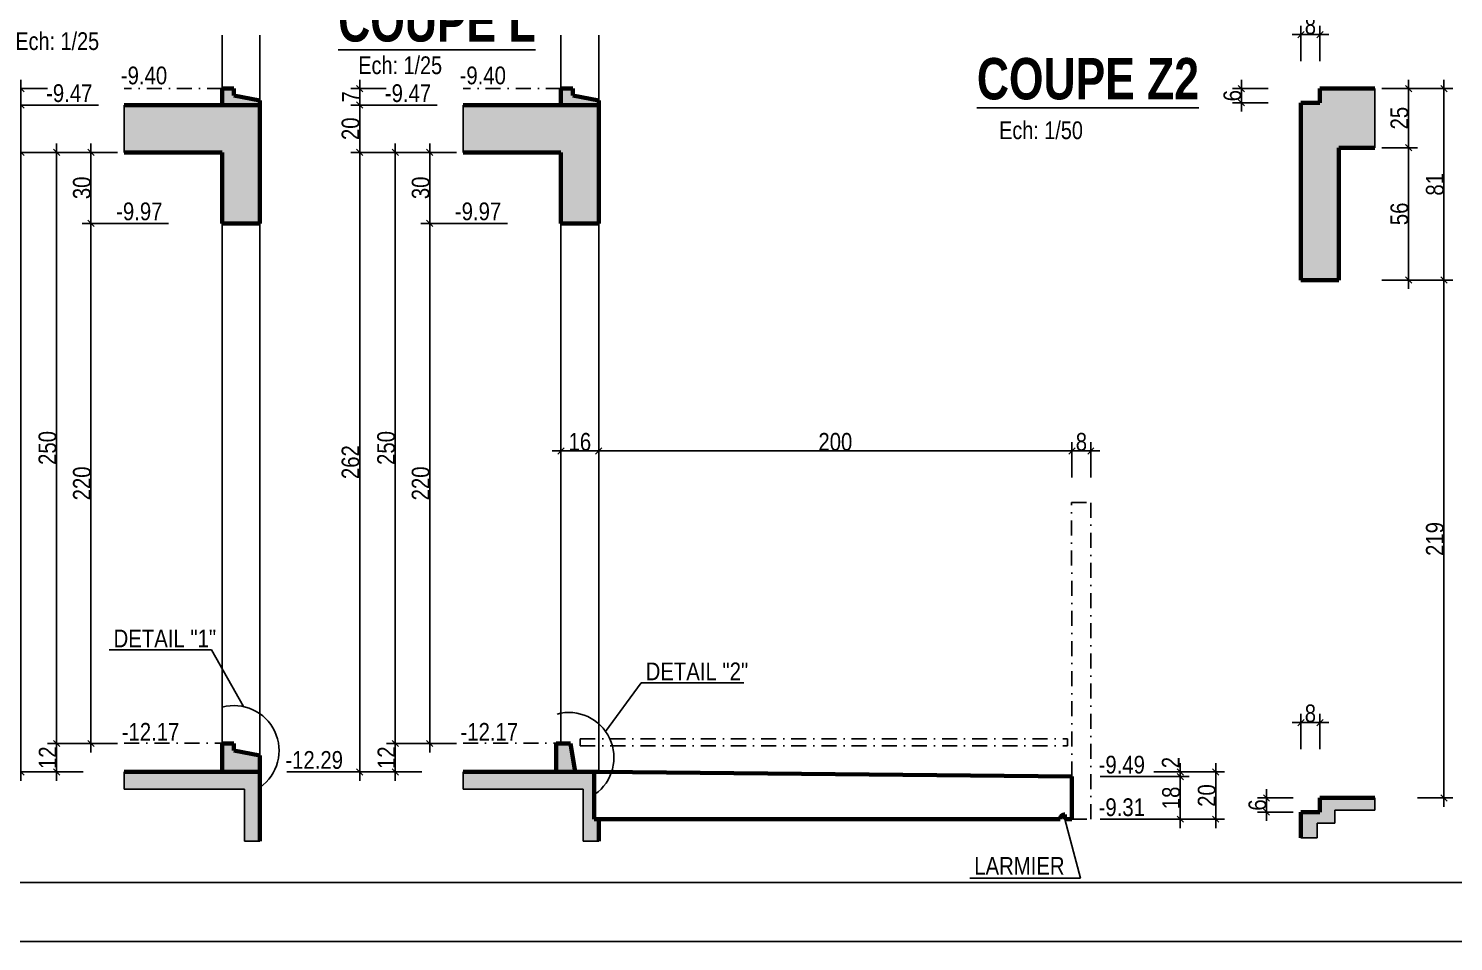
# Model space of a CAD drawing. Header units: millimetres. Extents: x 0 to 22237, y -21919 to -17719.
# Drawn here: x 17707 to 18911, y -21919 to -21147 of the extents above; entities that cross this region are included whole.
import ezdxf
from ezdxf.enums import TextEntityAlignment as Align

# ---------------------------------------------------------------- set-up
doc = ezdxf.new("R2010")
doc.units = ezdxf.units.MM
doc.linetypes.add('TIRETPTX2', pattern=[50.8, 25.4, -12.7, 0, -12.7])
for name, color, linetype in [('01-Cad  2', 1, 'Continuous'), ('01_cote_gen', 4, 'Continuous'), ('01_linteaux', 2, 'Continuous'), ('01_poch_BN', 9, 'Continuous'), ('01_texte', 230, 'Continuous'), ('AA_COTES', 2, 'Continuous')]:
    doc.layers.add(name, color=color, linetype=linetype)
doc.layers.add('01_murs_coup', color=5, linetype='Continuous', lineweight=60)
doc.styles.add('ARIAL NA', font='ARIALN.TTF')
doc.styles.add('impact', font='impact.ttf')
doc.styles.add('MATTE_TXT', font='arial.ttf')
doc.styles.add('STYLE2', font='ARIALN.TTF')
doc.dimstyles.new('JB25', dxfattribs={"dimscale": 0.1, "dimtxt": 150, "dimasz": 15, "dimexe": 0.1, "dimexo": 0.1, "dimgap": 0.09, "dimtad": 1, "dimdec": 1, "dimlfac": 0.5, "dimdsep": 46, "dimtxsty": 'STYLE2', "dimblk1": 'BOND_G', "dimblk2": 'BOND_D', "dimsah": 1, "dimcen": 1.5, "dimdle": 0.01, "dimse1": 1, "dimse2": 1, "dimclrd": 4, "dimclre": 2, "dimclrt": 6, "dimazin": 2, "dimtfac": 2.333333, "dimtdec": 1, "dimtix": 1, "dimtmove": 2, "dimatfit": 3, "dimldrblk": 'BOND_G', "dimfxl": 1, "dimtolj": 1, "dimtzin": 0, "dimarcsym": 0})

# ---------------------------------------------------------------- blocks, each defined once
blk = doc.blocks.new('BOND_G')
at = {"layer": 'AA_COTES', "color": 0}
for p, q in [((0, -5), (0, 15)), ((5, 0), (-5, 0)), ((1.77, 1.77), (-1.77, -1.77))]:
    blk.add_line(p, q, dxfattribs=at)
blk = doc.blocks.new('BOND_D')
at = {"layer": 'AA_COTES', "color": 0}
for p, q in [((5, 0), (-5, 0)), ((-1.77, -1.77), (1.77, 1.77)), ((0, 5), (0, -15))]:
    blk.add_line(p, q, dxfattribs=at)
blk = doc.blocks.new('*D3028')
at = {"layer": '01_cote_gen', "color": 4, "lineweight": -2, "transparency": 16777216}
blk.add_line((17700.4, -21774), (17700.4, -21253), dxfattribs=at)
at = {"layer": 'Defpoints', "color": 0, "transparency": 16777216}
for p in [(17700.4, -21251.5), (17788.2, -21251.5, 10), (17788.2, -21775.5)]:
    blk.add_point(p, dxfattribs=at)
at = {"layer": '01_cote_gen', "color": 4, "lineweight": -2, "transparency": 16777216, "xscale": 1.5, "yscale": 1.5, "zscale": 1.5}
for name, p, rotation in [('BOND_D', (17700.4, -21251.5), 90), ('BOND_G', (17700.4, -21775.5), 270)]:
    blk.add_blockref(name, p, dxfattribs=dict(at, rotation=rotation))
at = {"layer": '01_cote_gen', "color": 6, "transparency": 16777216, "insert": (17692.8, -21513.5), "char_height": 15, "attachment_point": 5, "rotation": 90, "style": 'STYLE2'}
blk.add_mtext('\\A1;262', dxfattribs=at)
blk = doc.blocks.new('*D3029')
at = {"layer": '01_cote_gen', "color": 4, "lineweight": -2, "transparency": 16777216}
blk.add_line((17730.5, -21774), (17730.5, -21753), dxfattribs=at)
at = {"layer": 'Defpoints', "color": 0, "transparency": 16777216}
for p in [(17730.5, -21751.5), (17822.7, -21751.5), (17822.7, -21775.5)]:
    blk.add_point(p, dxfattribs=at)
at = {"layer": '01_cote_gen', "color": 4, "lineweight": -2, "transparency": 16777216, "xscale": 1.5, "yscale": 1.5, "zscale": 1.5}
for name, p, rotation in [('BOND_D', (17730.5, -21751.5), 90), ('BOND_G', (17730.5, -21775.5), 270)]:
    blk.add_blockref(name, p, dxfattribs=dict(at, rotation=rotation))
at = {"layer": '01_cote_gen', "color": 6, "transparency": 16777216, "insert": (17723, -21763.5), "char_height": 15, "attachment_point": 5, "rotation": 90, "style": 'STYLE2'}
blk.add_mtext('\\A1;12', dxfattribs=at)
blk = doc.blocks.new('*D3030')
at = {"layer": '01_cote_gen', "color": 4, "lineweight": -2, "transparency": 16777216}
blk.add_line((17730.5, -21750), (17730.5, -21253), dxfattribs=at)
at = {"layer": 'Defpoints', "color": 0, "transparency": 16777216}
for p in [(17730.5, -21251.5), (17813.2, -21251.5, 10), (17753, -21751.5)]:
    blk.add_point(p, dxfattribs=at)
at = {"layer": '01_cote_gen', "color": 4, "lineweight": -2, "transparency": 16777216, "xscale": 1.5, "yscale": 1.5, "zscale": 1.5}
for name, p, rotation in [('BOND_D', (17730.5, -21251.5), 90), ('BOND_G', (17730.5, -21751.5), 270)]:
    blk.add_blockref(name, p, dxfattribs=dict(at, rotation=rotation))
at = {"layer": '01_cote_gen', "color": 6, "transparency": 16777216, "insert": (17722.9, -21501.5), "char_height": 15, "attachment_point": 5, "rotation": 90, "style": 'STYLE2'}
blk.add_mtext('\\A1;250', dxfattribs=at)
blk = doc.blocks.new('*D3031')
at = {"layer": '01_cote_gen', "color": 4, "lineweight": -2, "transparency": 16777216}
blk.add_line((17700.4, -21250), (17700.4, -21213), dxfattribs=at)
at = {"layer": 'Defpoints', "color": 0, "transparency": 16777216}
for p in [(17700.4, -21211.5), (17826.3, -21211.5, 10), (17826.3, -21251.5, 10)]:
    blk.add_point(p, dxfattribs=at)
at = {"layer": '01_cote_gen', "color": 4, "lineweight": -2, "transparency": 16777216, "xscale": 1.5, "yscale": 1.5, "zscale": 1.5}
for name, p, rotation in [('BOND_D', (17700.4, -21211.5), 90), ('BOND_G', (17700.4, -21251.5), 270)]:
    blk.add_blockref(name, p, dxfattribs=dict(at, rotation=rotation))
at = {"layer": '01_cote_gen', "color": 6, "transparency": 16777216, "insert": (17692.8, -21231.5), "char_height": 15, "attachment_point": 5, "rotation": 90, "style": 'STYLE2'}
blk.add_mtext('\\A1;20', dxfattribs=at)
blk = doc.blocks.new('*D3032')
at = {"layer": '01_cote_gen', "color": 4, "lineweight": -2, "transparency": 16777216}
blk.add_line((17700.4, -21210), (17700.4, -21199), dxfattribs=at)
at = {"layer": 'Defpoints', "color": 0, "transparency": 16777216}
for p in [(17700.4, -21197.5), (17811.2, -21197.5), (17811.2, -21211.5, 10)]:
    blk.add_point(p, dxfattribs=at)
at = {"layer": '01_cote_gen', "color": 4, "lineweight": -2, "transparency": 16777216, "xscale": 1.5, "yscale": 1.5, "zscale": 1.5}
for name, p, rotation in [('BOND_D', (17700.4, -21197.5), 90), ('BOND_G', (17700.4, -21211.5), 270)]:
    blk.add_blockref(name, p, dxfattribs=dict(at, rotation=rotation))
at = {"layer": '01_cote_gen', "color": 6, "transparency": 16777216, "insert": (17692.9, -21204.5), "char_height": 15, "attachment_point": 5, "rotation": 90, "style": 'STYLE2'}
blk.add_mtext('\\A1;7', dxfattribs=at)
blk = doc.blocks.new('*D3033')
at = {"layer": '01_cote_gen', "color": 4, "lineweight": -2, "transparency": 16777216}
blk.add_line((17759.6, -21750), (17759.6, -21313), dxfattribs=at)
at = {"layer": 'Defpoints', "color": 0, "transparency": 16777216}
for p in [(17759.6, -21311.5), (17883.2, -21311.5), (17753, -21751.5)]:
    blk.add_point(p, dxfattribs=at)
at = {"layer": '01_cote_gen', "color": 4, "lineweight": -2, "transparency": 16777216, "xscale": 1.5, "yscale": 1.5, "zscale": 1.5}
for name, p, rotation in [('BOND_D', (17759.6, -21311.5), 90), ('BOND_G', (17759.6, -21751.5), 270)]:
    blk.add_blockref(name, p, dxfattribs=dict(at, rotation=rotation))
at = {"layer": '01_cote_gen', "color": 6, "transparency": 16777216, "insert": (17752, -21531.5), "char_height": 15, "attachment_point": 5, "rotation": 90, "style": 'STYLE2'}
blk.add_mtext('\\A1;220', dxfattribs=at)
blk = doc.blocks.new('*D3034')
at = {"layer": '01_cote_gen', "color": 4, "lineweight": -2, "transparency": 16777216}
blk.add_line((17759.6, -21310), (17759.6, -21253), dxfattribs=at)
at = {"layer": 'Defpoints', "color": 0, "transparency": 16777216}
for p in [(17753, -21251.5), (17759.6, -21251.5), (17782.1, -21311.5)]:
    blk.add_point(p, dxfattribs=at)
at = {"layer": '01_cote_gen', "color": 4, "lineweight": -2, "transparency": 16777216, "xscale": 1.5, "yscale": 1.5, "zscale": 1.5}
for name, p, rotation in [('BOND_D', (17759.6, -21251.5), 90), ('BOND_G', (17759.6, -21311.5), 270)]:
    blk.add_blockref(name, p, dxfattribs=dict(at, rotation=rotation))
at = {"layer": '01_cote_gen', "color": 6, "transparency": 16777216, "insert": (17752, -21281.5), "char_height": 15, "attachment_point": 5, "rotation": 90, "style": 'STYLE2'}
blk.add_mtext('\\A1;30', dxfattribs=at)
blk = doc.blocks.new('*D3035')
at = {"layer": '01_cote_gen', "color": 4, "lineweight": -2, "transparency": 16777216}
blk.add_line((17986.8, -21774), (17986.8, -21253), dxfattribs=at)
at = {"layer": 'Defpoints', "color": 0, "transparency": 16777216}
for p in [(17986.8, -21251.5), (18074.5, -21251.5, 10), (18074.5, -21775.5)]:
    blk.add_point(p, dxfattribs=at)
at = {"layer": '01_cote_gen', "color": 4, "lineweight": -2, "transparency": 16777216, "xscale": 1.5, "yscale": 1.5, "zscale": 1.5}
for name, p, rotation in [('BOND_D', (17986.8, -21251.5), 90), ('BOND_G', (17986.8, -21775.5), 270)]:
    blk.add_blockref(name, p, dxfattribs=dict(at, rotation=rotation))
at = {"layer": '01_cote_gen', "color": 6, "transparency": 16777216, "insert": (17979.1, -21513.5), "char_height": 15, "attachment_point": 5, "rotation": 90, "style": 'STYLE2'}
blk.add_mtext('\\A1;262', dxfattribs=at)
blk = doc.blocks.new('*D3036')
at = {"layer": '01_cote_gen', "color": 4, "lineweight": -2, "transparency": 16777216}
blk.add_line((18016.9, -21774), (18016.9, -21753), dxfattribs=at)
at = {"layer": 'Defpoints', "color": 0, "transparency": 16777216}
for p in [(18016.9, -21751.5), (18109.1, -21751.5), (18109.1, -21775.5)]:
    blk.add_point(p, dxfattribs=at)
at = {"layer": '01_cote_gen', "color": 4, "lineweight": -2, "transparency": 16777216, "xscale": 1.5, "yscale": 1.5, "zscale": 1.5}
for name, p, rotation in [('BOND_D', (18016.9, -21751.5), 90), ('BOND_G', (18016.9, -21775.5), 270)]:
    blk.add_blockref(name, p, dxfattribs=dict(at, rotation=rotation))
at = {"layer": '01_cote_gen', "color": 6, "transparency": 16777216, "insert": (18009.4, -21763.5), "char_height": 15, "attachment_point": 5, "rotation": 90, "style": 'STYLE2'}
blk.add_mtext('\\A1;12', dxfattribs=at)
blk = doc.blocks.new('*D3037')
at = {"layer": '01_cote_gen', "color": 4, "lineweight": -2, "transparency": 16777216}
blk.add_line((18016.9, -21750), (18016.9, -21253), dxfattribs=at)
at = {"layer": 'Defpoints', "color": 0, "transparency": 16777216}
for p in [(18016.9, -21251.5), (18099.6, -21251.5, 10), (18039.4, -21751.5)]:
    blk.add_point(p, dxfattribs=at)
at = {"layer": '01_cote_gen', "color": 4, "lineweight": -2, "transparency": 16777216, "xscale": 1.5, "yscale": 1.5, "zscale": 1.5}
for name, p, rotation in [('BOND_D', (18016.9, -21251.5), 90), ('BOND_G', (18016.9, -21751.5), 270)]:
    blk.add_blockref(name, p, dxfattribs=dict(at, rotation=rotation))
at = {"layer": '01_cote_gen', "color": 6, "transparency": 16777216, "insert": (18009.2, -21501.5), "char_height": 15, "attachment_point": 5, "rotation": 90, "style": 'STYLE2'}
blk.add_mtext('\\A1;250', dxfattribs=at)
blk = doc.blocks.new('*D3038')
at = {"layer": '01_cote_gen', "color": 4, "lineweight": -2, "transparency": 16777216}
blk.add_line((17986.8, -21250), (17986.8, -21213), dxfattribs=at)
at = {"layer": 'Defpoints', "color": 0, "transparency": 16777216}
for p in [(17986.8, -21211.5), (18112.6, -21211.5, 10), (18112.6, -21251.5, 10)]:
    blk.add_point(p, dxfattribs=at)
at = {"layer": '01_cote_gen', "color": 4, "lineweight": -2, "transparency": 16777216, "xscale": 1.5, "yscale": 1.5, "zscale": 1.5}
for name, p, rotation in [('BOND_D', (17986.8, -21211.5), 90), ('BOND_G', (17986.8, -21251.5), 270)]:
    blk.add_blockref(name, p, dxfattribs=dict(at, rotation=rotation))
at = {"layer": '01_cote_gen', "color": 6, "transparency": 16777216, "insert": (17979.1, -21231.5), "char_height": 15, "attachment_point": 5, "rotation": 90, "style": 'STYLE2'}
blk.add_mtext('\\A1;20', dxfattribs=at)
blk = doc.blocks.new('*D3039')
at = {"layer": '01_cote_gen', "color": 4, "lineweight": -2, "transparency": 16777216}
blk.add_line((17986.8, -21210), (17986.8, -21199), dxfattribs=at)
at = {"layer": 'Defpoints', "color": 0, "transparency": 16777216}
for p in [(17986.8, -21197.5), (18097.6, -21197.5), (18097.6, -21211.5, 10)]:
    blk.add_point(p, dxfattribs=at)
at = {"layer": '01_cote_gen', "color": 4, "lineweight": -2, "transparency": 16777216, "xscale": 1.5, "yscale": 1.5, "zscale": 1.5}
for name, p, rotation in [('BOND_D', (17986.8, -21197.5), 90), ('BOND_G', (17986.8, -21211.5), 270)]:
    blk.add_blockref(name, p, dxfattribs=dict(at, rotation=rotation))
at = {"layer": '01_cote_gen', "color": 6, "transparency": 16777216, "insert": (17979.3, -21204.5), "char_height": 15, "attachment_point": 5, "rotation": 90, "style": 'STYLE2'}
blk.add_mtext('\\A1;7', dxfattribs=at)
blk = doc.blocks.new('*D3040')
at = {"layer": '01_cote_gen', "color": 4, "lineweight": -2, "transparency": 16777216}
blk.add_line((18046, -21750), (18046, -21313), dxfattribs=at)
at = {"layer": 'Defpoints', "color": 0, "transparency": 16777216}
for p in [(18046, -21311.5), (18169.6, -21311.5), (18039.4, -21751.5)]:
    blk.add_point(p, dxfattribs=at)
at = {"layer": '01_cote_gen', "color": 4, "lineweight": -2, "transparency": 16777216, "xscale": 1.5, "yscale": 1.5, "zscale": 1.5}
for name, p, rotation in [('BOND_D', (18046, -21311.5), 90), ('BOND_G', (18046, -21751.5), 270)]:
    blk.add_blockref(name, p, dxfattribs=dict(at, rotation=rotation))
at = {"layer": '01_cote_gen', "color": 6, "transparency": 16777216, "insert": (18038.4, -21531.5), "char_height": 15, "attachment_point": 5, "rotation": 90, "style": 'STYLE2'}
blk.add_mtext('\\A1;220', dxfattribs=at)
blk = doc.blocks.new('*D3041')
at = {"layer": '01_cote_gen', "color": 4, "lineweight": -2, "transparency": 16777216}
blk.add_line((18046, -21310), (18046, -21253), dxfattribs=at)
at = {"layer": 'Defpoints', "color": 0, "transparency": 16777216}
for p in [(18039.4, -21251.5), (18046, -21251.5), (18068.5, -21311.5)]:
    blk.add_point(p, dxfattribs=at)
at = {"layer": '01_cote_gen', "color": 4, "lineweight": -2, "transparency": 16777216, "xscale": 1.5, "yscale": 1.5, "zscale": 1.5}
for name, p, rotation in [('BOND_D', (18046, -21251.5), 90), ('BOND_G', (18046, -21311.5), 270)]:
    blk.add_blockref(name, p, dxfattribs=dict(at, rotation=rotation))
at = {"layer": '01_cote_gen', "color": 6, "transparency": 16777216, "insert": (18038.4, -21281.5), "char_height": 15, "attachment_point": 5, "rotation": 90, "style": 'STYLE2'}
blk.add_mtext('\\A1;30', dxfattribs=at)
blk = doc.blocks.new('*D3042')
at = {"layer": '01_cote_gen', "color": 4, "lineweight": -2, "transparency": 16777216}
blk.add_line((18680.5, -21777), (18680.5, -21778), dxfattribs=at)
at = {"layer": 'Defpoints', "color": 0, "transparency": 16777216}
for p in [(18207.8, -21775.5), (18616.6, -21779.5), (18680.5, -21779.5)]:
    blk.add_point(p, dxfattribs=at)
at = {"layer": '01_cote_gen', "color": 4, "lineweight": -2, "transparency": 16777216, "xscale": 1.5, "yscale": 1.5, "zscale": 1.5}
for name, p, rotation in [('BOND_G', (18680.5, -21775.5), 90), ('BOND_D', (18680.5, -21779.5), 270)]:
    blk.add_blockref(name, p, dxfattribs=dict(at, rotation=rotation))
at = {"layer": '01_cote_gen', "color": 6, "transparency": 16777216, "insert": (18672.4, -21767.6), "char_height": 15, "attachment_point": 5, "rotation": 90, "style": 'STYLE2'}
blk.add_mtext('\\A1;2', dxfattribs=at)
blk = doc.blocks.new('*D3043')
at = {"layer": '01_cote_gen', "color": 4, "lineweight": -2, "transparency": 16777216}
blk.add_line((18680.5, -21781), (18680.5, -21814), dxfattribs=at)
at = {"layer": 'Defpoints', "color": 0, "transparency": 16777216}
for p in [(18616.6, -21779.5), (18615.8, -21815.5), (18680.5, -21815.5)]:
    blk.add_point(p, dxfattribs=at)
at = {"layer": '01_cote_gen', "color": 4, "lineweight": -2, "transparency": 16777216, "xscale": 1.5, "yscale": 1.5, "zscale": 1.5}
for name, p, rotation in [('BOND_G', (18680.5, -21779.5), 90), ('BOND_D', (18680.5, -21815.5), 270)]:
    blk.add_blockref(name, p, dxfattribs=dict(at, rotation=rotation))
at = {"layer": '01_cote_gen', "color": 6, "transparency": 16777216, "insert": (18672.8, -21797.5), "char_height": 15, "attachment_point": 5, "rotation": 90, "style": 'STYLE2'}
blk.add_mtext('\\A1;18', dxfattribs=at)
blk = doc.blocks.new('*D3044')
at = {"layer": '01_cote_gen', "color": 4, "lineweight": -2, "transparency": 16777216}
blk.add_line((18710.5, -21777), (18710.5, -21814), dxfattribs=at)
at = {"layer": 'Defpoints', "color": 0, "transparency": 16777216}
for p in [(18688, -21775.5), (18688, -21815.5), (18710.5, -21815.5)]:
    blk.add_point(p, dxfattribs=at)
at = {"layer": '01_cote_gen', "color": 4, "lineweight": -2, "transparency": 16777216, "xscale": 1.5, "yscale": 1.5, "zscale": 1.5}
for name, p, rotation in [('BOND_G', (18710.5, -21775.5), 90), ('BOND_D', (18710.5, -21815.5), 270)]:
    blk.add_blockref(name, p, dxfattribs=dict(at, rotation=rotation))
at = {"layer": '01_cote_gen', "color": 6, "transparency": 16777216, "insert": (18702.9, -21795.5), "char_height": 15, "attachment_point": 5, "rotation": 90, "style": 'STYLE2'}
blk.add_mtext('\\A1;20', dxfattribs=at)
blk = doc.blocks.new('*D3045')
at = {"layer": '01_cote_gen', "color": 4, "lineweight": -2, "transparency": 16777216}
blk.add_line((18190.4, -21504), (18587.4, -21504), dxfattribs=at)
at = {"layer": 'Defpoints', "color": 0, "transparency": 16777216}
for p in [(18588.9, -21504), (18188.9, -21544.5), (18588.9, -21615.7, -10)]:
    blk.add_point(p, dxfattribs=at)
at = {"layer": '01_cote_gen', "color": 4, "lineweight": -2, "transparency": 16777216, "xscale": 1.5, "yscale": 1.5, "zscale": 1.5, "rotation": 180}
blk.add_blockref('BOND_G', (18188.9, -21504), dxfattribs=at)
at = {"layer": '01_cote_gen', "color": 4, "lineweight": -2, "transparency": 16777216, "xscale": 1.5, "yscale": 1.5, "zscale": 1.5}
blk.add_blockref('BOND_D', (18588.9, -21504), dxfattribs=at)
at = {"layer": '01_cote_gen', "color": 6, "transparency": 16777216, "insert": (18388.9, -21496.4), "char_height": 15, "attachment_point": 5, "style": 'STYLE2'}
blk.add_mtext('\\A1;200', dxfattribs=at)
blk = doc.blocks.new('*D3046')
at = {"layer": '01_cote_gen', "color": 4, "lineweight": -2, "transparency": 16777216}
blk.add_line((18158.4, -21504), (18187.4, -21504), dxfattribs=at)
at = {"layer": 'Defpoints', "color": 0, "transparency": 16777216}
for p in [(18188.9, -21504), (18156.9, -21520.8), (18188.9, -21520.8)]:
    blk.add_point(p, dxfattribs=at)
at = {"layer": '01_cote_gen', "color": 4, "lineweight": -2, "transparency": 16777216, "xscale": 1.5, "yscale": 1.5, "zscale": 1.5, "rotation": 180}
blk.add_blockref('BOND_G', (18156.9, -21504), dxfattribs=at)
at = {"layer": '01_cote_gen', "color": 4, "lineweight": -2, "transparency": 16777216, "xscale": 1.5, "yscale": 1.5, "zscale": 1.5}
blk.add_blockref('BOND_D', (18188.9, -21504), dxfattribs=at)
at = {"layer": '01_cote_gen', "color": 6, "transparency": 16777216, "insert": (18172.9, -21496.4), "char_height": 15, "attachment_point": 5, "style": 'STYLE2'}
blk.add_mtext('\\A1;16', dxfattribs=at)
blk = doc.blocks.new('*D3047')
at = {"layer": '01_cote_gen', "color": 4, "lineweight": -2, "transparency": 16777216}
blk.add_line((18590.4, -21504), (18603.4, -21504), dxfattribs=at)
at = {"layer": 'Defpoints', "color": 0, "transparency": 16777216}
for p in [(18604.9, -21504), (18588.9, -21526.5), (18604.9, -21547.5, -10)]:
    blk.add_point(p, dxfattribs=at)
at = {"layer": '01_cote_gen', "color": 4, "lineweight": -2, "transparency": 16777216, "xscale": 1.5, "yscale": 1.5, "zscale": 1.5, "rotation": 180}
blk.add_blockref('BOND_G', (18588.9, -21504), dxfattribs=at)
at = {"layer": '01_cote_gen', "color": 4, "lineweight": -2, "transparency": 16777216, "xscale": 1.5, "yscale": 1.5, "zscale": 1.5}
blk.add_blockref('BOND_D', (18604.9, -21504), dxfattribs=at)
at = {"layer": '01_cote_gen', "color": 6, "transparency": 16777216, "insert": (18596.9, -21496.4), "char_height": 15, "attachment_point": 5, "style": 'STYLE2'}
blk.add_mtext('\\A1;8', dxfattribs=at)
blk = doc.blocks.new('*D3371')
at = {"layer": '01_cote_gen', "color": 4, "lineweight": -2, "ltscale": 0.1, "transparency": 16777216}
blk.add_line((18784, -21733.8), (18797, -21733.8), dxfattribs=at)
at = {"layer": 'Defpoints', "color": 0, "ltscale": 0.1, "transparency": 16777216}
for p in [(18798.5, -21733.8), (18798.5, -21797.5), (18782.5, -21809.5)]:
    blk.add_point(p, dxfattribs=at)
at = {"layer": '01_cote_gen', "color": 4, "lineweight": -2, "ltscale": 0.1, "transparency": 16777216, "xscale": 1.5, "yscale": 1.5, "zscale": 1.5, "rotation": 180}
blk.add_blockref('BOND_G', (18782.5, -21733.8), dxfattribs=at)
at = {"layer": '01_cote_gen', "color": 4, "lineweight": -2, "ltscale": 0.1, "transparency": 16777216, "xscale": 1.5, "yscale": 1.5, "zscale": 1.5}
blk.add_blockref('BOND_D', (18798.5, -21733.8), dxfattribs=at)
at = {"layer": '01_cote_gen', "color": 6, "ltscale": 0.1, "transparency": 16777216, "insert": (18790.5, -21726.1), "char_height": 15, "attachment_point": 5, "style": 'STYLE2'}
blk.add_mtext('\\A1;8', dxfattribs=at)
blk = doc.blocks.new('*D3372')
at = {"layer": '01_cote_gen', "color": 4, "lineweight": -2, "ltscale": 0.1, "transparency": 16777216}
blk.add_line((18753.4, -21808), (18753.4, -21799), dxfattribs=at)
at = {"layer": 'Defpoints', "color": 0, "ltscale": 0.1, "transparency": 16777216}
for p in [(18753.4, -21797.5), (18830.7, -21797.5), (18819.7, -21809.5)]:
    blk.add_point(p, dxfattribs=at)
at = {"layer": '01_cote_gen', "color": 4, "lineweight": -2, "ltscale": 0.1, "transparency": 16777216, "xscale": 1.5, "yscale": 1.5, "zscale": 1.5}
for name, p, rotation in [('BOND_D', (18753.4, -21797.5), 90), ('BOND_G', (18753.4, -21809.5), 270)]:
    blk.add_blockref(name, p, dxfattribs=dict(at, rotation=rotation))
at = {"layer": '01_cote_gen', "color": 6, "ltscale": 0.1, "transparency": 16777216, "insert": (18745.8, -21803.5), "char_height": 15, "attachment_point": 5, "rotation": 90, "style": 'STYLE2'}
blk.add_mtext('\\A1;6', dxfattribs=at)
blk = doc.blocks.new('*D3367')
at = {"layer": '01_cote_gen', "color": 4, "lineweight": -2, "ltscale": 0.1, "transparency": 16777216}
blk.add_line((18784, -21151.9), (18797, -21151.9), dxfattribs=at)
at = {"layer": 'Defpoints', "color": 0, "ltscale": 0.1, "transparency": 16777216}
for p in [(18798.5, -21151.9), (18798.5, -21215.6), (18782.5, -21227.6)]:
    blk.add_point(p, dxfattribs=at)
at = {"layer": '01_cote_gen', "color": 4, "lineweight": -2, "ltscale": 0.1, "transparency": 16777216, "xscale": 1.5, "yscale": 1.5, "zscale": 1.5, "rotation": 180}
blk.add_blockref('BOND_G', (18782.5, -21151.9), dxfattribs=at)
at = {"layer": '01_cote_gen', "color": 4, "lineweight": -2, "ltscale": 0.1, "transparency": 16777216, "xscale": 1.5, "yscale": 1.5, "zscale": 1.5}
blk.add_blockref('BOND_D', (18798.5, -21151.9), dxfattribs=at)
at = {"layer": '01_cote_gen', "color": 6, "ltscale": 0.1, "transparency": 16777216, "insert": (18790.5, -21144.2), "char_height": 15, "attachment_point": 5, "style": 'STYLE2'}
blk.add_mtext('\\A1;8', dxfattribs=at)
blk = doc.blocks.new('*D3368')
at = {"layer": '01_cote_gen', "color": 4, "lineweight": -2, "ltscale": 0.1, "transparency": 16777216}
blk.add_line((18732.2, -21208), (18732.2, -21199), dxfattribs=at)
at = {"layer": 'Defpoints', "color": 0, "ltscale": 0.1, "transparency": 16777216}
for p in [(18732.2, -21197.5), (18819.1, -21197.5), (18798.5, -21209.5)]:
    blk.add_point(p, dxfattribs=at)
at = {"layer": '01_cote_gen', "color": 4, "lineweight": -2, "ltscale": 0.1, "transparency": 16777216, "xscale": 1.5, "yscale": 1.5, "zscale": 1.5}
for name, p, rotation in [('BOND_D', (18732.2, -21197.5), 90), ('BOND_G', (18732.2, -21209.5), 270)]:
    blk.add_blockref(name, p, dxfattribs=dict(at, rotation=rotation))
at = {"layer": '01_cote_gen', "color": 6, "ltscale": 0.1, "transparency": 16777216, "insert": (18724.6, -21203.5), "char_height": 15, "attachment_point": 5, "rotation": 90, "style": 'STYLE2'}
blk.add_mtext('\\A1;6', dxfattribs=at)
blk = doc.blocks.new('*D3373')
at = {"layer": '01_cote_gen', "color": 4, "lineweight": -2, "ltscale": 0.1, "transparency": 16777216}
blk.add_line((18873.5, -21199), (18873.5, -21246), dxfattribs=at)
at = {"layer": 'Defpoints', "color": 0, "ltscale": 0.1, "transparency": 16777216}
for p in [(18844.9, -21197.5), (18844.9, -21247.5), (18873.5, -21247.5)]:
    blk.add_point(p, dxfattribs=at)
at = {"layer": '01_cote_gen', "color": 4, "lineweight": -2, "ltscale": 0.1, "transparency": 16777216, "xscale": 1.5, "yscale": 1.5, "zscale": 1.5}
for name, p, rotation in [('BOND_G', (18873.5, -21197.5), 90), ('BOND_D', (18873.5, -21247.5), 270)]:
    blk.add_blockref(name, p, dxfattribs=dict(at, rotation=rotation))
at = {"layer": '01_cote_gen', "color": 6, "ltscale": 0.1, "transparency": 16777216, "insert": (18865.8, -21222.5), "char_height": 15, "attachment_point": 5, "rotation": 90, "style": 'STYLE2'}
blk.add_mtext('\\A1;25', dxfattribs=at)
blk = doc.blocks.new('*D3369')
at = {"layer": '01_cote_gen', "color": 4, "lineweight": -2, "ltscale": 0.1, "transparency": 16777216}
blk.add_line((18873.5, -21249), (18873.5, -21358), dxfattribs=at)
at = {"layer": 'Defpoints', "color": 0, "ltscale": 0.1, "transparency": 16777216}
for p in [(18850, -21247.5), (18826.4, -21359.5), (18873.5, -21359.5)]:
    blk.add_point(p, dxfattribs=at)
at = {"layer": '01_cote_gen', "color": 4, "lineweight": -2, "ltscale": 0.1, "transparency": 16777216, "xscale": 1.5, "yscale": 1.5, "zscale": 1.5}
for name, p, rotation in [('BOND_G', (18873.5, -21247.5), 90), ('BOND_D', (18873.5, -21359.5), 270)]:
    blk.add_blockref(name, p, dxfattribs=dict(at, rotation=rotation))
at = {"layer": '01_cote_gen', "color": 6, "ltscale": 0.1, "transparency": 16777216, "insert": (18865.8, -21303.5), "char_height": 15, "attachment_point": 5, "rotation": 90, "style": 'STYLE2'}
blk.add_mtext('\\A1;56', dxfattribs=at)
blk = doc.blocks.new('*D3370')
at = {"layer": '01_cote_gen', "color": 4, "lineweight": -2, "ltscale": 0.1, "transparency": 16777216}
blk.add_line((18903.4, -21199), (18903.4, -21358), dxfattribs=at)
at = {"layer": 'Defpoints', "color": 0, "ltscale": 0.1, "transparency": 16777216}
for p in [(18842, -21197.5), (18826.4, -21359.5), (18903.4, -21359.5)]:
    blk.add_point(p, dxfattribs=at)
at = {"layer": '01_cote_gen', "color": 4, "lineweight": -2, "ltscale": 0.1, "transparency": 16777216, "xscale": 1.5, "yscale": 1.5, "zscale": 1.5}
for name, p, rotation in [('BOND_G', (18903.4, -21197.5), 90), ('BOND_D', (18903.4, -21359.5), 270)]:
    blk.add_blockref(name, p, dxfattribs=dict(at, rotation=rotation))
at = {"layer": '01_cote_gen', "color": 6, "ltscale": 0.1, "transparency": 16777216, "insert": (18895.8, -21278.5), "char_height": 15, "attachment_point": 5, "rotation": 90, "style": 'STYLE2'}
blk.add_mtext('\\A1;81', dxfattribs=at)
blk = doc.blocks.new('*D3374')
at = {"layer": '01_cote_gen', "color": 4, "lineweight": -2, "ltscale": 0.1, "transparency": 16777216}
blk.add_line((18903.4, -21361), (18903.4, -21796), dxfattribs=at)
at = {"layer": 'Defpoints', "color": 0, "ltscale": 0.1, "transparency": 16777216}
for p in [(18866, -21359.5), (18835.3, -21797.5), (18903.4, -21797.5)]:
    blk.add_point(p, dxfattribs=at)
at = {"layer": '01_cote_gen', "color": 4, "lineweight": -2, "ltscale": 0.1, "transparency": 16777216, "xscale": 1.5, "yscale": 1.5, "zscale": 1.5}
for name, p, rotation in [('BOND_G', (18903.4, -21359.5), 90), ('BOND_D', (18903.4, -21797.5), 270)]:
    blk.add_blockref(name, p, dxfattribs=dict(at, rotation=rotation))
at = {"layer": '01_cote_gen', "color": 6, "ltscale": 0.1, "transparency": 16777216, "insert": (18895.8, -21578.5), "char_height": 15, "attachment_point": 5, "rotation": 90, "style": 'STYLE2'}
blk.add_mtext('\\A1;219', dxfattribs=at)

msp = doc.modelspace()

# ---------------------------------------------------------------- hatches: boundary and pattern name
at = {"layer": '01_poch_BN', "ltscale": 0.1}
h = msp.add_hatch(color=256, dxfattribs=at)
h.dxf.hatch_style = 1
h.paths.add_polyline_path([(17902.51, -21211.5), (17787.8, -21211.5), (17787.8, -21251.5), (17870.51, -21251.5), (17870.51, -21311.5), (17902.51, -21311.5)])
h.paths.add_polyline_path([(17902.51, -21207.5), (17880.51, -21203.5), (17880.51, -21197.5), (17870.51, -21197.5), (17870.51, -21211.5), (17902.51, -21211.5)])
h = msp.add_hatch(color=256, dxfattribs=at)
h.dxf.hatch_style = 1
h.paths.add_polyline_path([(18188.89, -21211.5), (18074.18, -21211.5), (18074.18, -21251.5), (18156.89, -21251.5), (18156.89, -21311.5), (18188.89, -21311.5)])
h.paths.add_polyline_path([(18188.89, -21207.5), (18166.89, -21203.5), (18166.89, -21197.5), (18156.89, -21197.5), (18156.89, -21211.5), (18188.89, -21211.5)])
h = msp.add_hatch(color=256, dxfattribs=at)
h.dxf.hatch_style = 1
h.paths.add_polyline_path([(18814.5, -21247.5), (18844.86, -21247.5), (18844.86, -21197.5), (18798.5, -21197.5), (18798.5, -21209.5), (18782.5, -21209.5), (18782.5, -21359.5), (18814.5, -21359.5)])
h.paths.add_polyline_path([(18844.86, -21797.5), (18798.5, -21797.5), (18798.5, -21809.5), (18782.5, -21809.5), (18782.5, -21831.36), (18796.1, -21831.36), (18796.1, -21818.81), (18811.06, -21818.81), (18811.06, -21807.94), (18844.86, -21807.94)])
h = msp.add_hatch(color=256, dxfattribs=at)
h.dxf.hatch_style = 1
h.paths.add_polyline_path([(17902.51, -21775.5), (17787.8, -21775.5), (17787.8, -21789.97), (17889.47, -21789.97), (17889.47, -21833.98), (17902.51, -21833.98)])
h.paths.add_polyline_path([(17902.51, -21761.5), (17880.51, -21757.5), (17880.51, -21751.5), (17870.51, -21751.5), (17870.51, -21775.5), (17902.51, -21775.5)])
h = msp.add_hatch(color=256, dxfattribs=at)
h.dxf.hatch_style = 1
h.paths.add_polyline_path([(18164.89, -21751.5), (18152.89, -21751.5), (18152.89, -21775.5), (18168.89, -21775.5)])
h.paths.add_polyline_path([(18184.89, -21775.5), (18074.18, -21775.5), (18074.18, -21789.97), (18175.85, -21789.97), (18175.85, -21833.98), (18188.89, -21833.98), (18188.89, -21815.5), (18184.89, -21815.5)])

# ---------------------------------------------------------------- linework, layer by layer
at = {"layer": '01-Cad  2'}
for p, q in [((21640.16, -21868.97), (12600.16, -21868.97)), ((21690.16, -21918.97), (12600.16, -21918.97))]:
    msp.add_line(p, q, dxfattribs=at)
at = {"layer": '01_linteaux'}
for p, q in [((17870.51, -21197.5), (17870.51, -21152.28)), ((17902.51, -21211.5), (17902.51, -21152.28)), ((18156.89, -21197.5), (18156.89, -21152.28)), ((18188.89, -21211.5), (18188.89, -21152.28)), ((17870.51, -21311.5), (17870.51, -21751.3)), ((17902.51, -21311.5), (17902.51, -21761.5)), ((18156.89, -21311.5), (18156.89, -21751.3)), ((18188.89, -21311.5), (18188.89, -21775.5))]:
    msp.add_line(p, q, dxfattribs=at)
at = {"layer": '01_linteaux', "linetype": 'TIRETPTX2', "ltscale": 0.5}
for p, q in [((17870.51, -21197.5, -0.51), (17787.8, -21197.5, 9.99)), ((18156.89, -21197.5, -0.51), (18074.18, -21197.5, 9.99)), ((18588.89, -21779.49, -9.99), (18588.61, -21547.5, -9.99)), ((18588.61, -21547.5, -9.99), (18604.89, -21547.5, -9.99)), ((18604.89, -21815.48, -9.99), (18604.89, -21547.5, -9.99)), ((17787.8, -21751.3), (17870.51, -21751.3)), ((18074.18, -21751.3), (18152.89, -21751.3)), ((18173.17, -21747.5, -9.99), (18585.21, -21747.5, -9.99)), ((18173.17, -21753.5), (18173.17, -21747.5, -9.99)), ((18173.17, -21753.5), (18585.21, -21753.5)), ((18585.21, -21753.5, -9.99), (18585.21, -21747.5, -9.99)), ((18588.89, -21815.48, -9.99), (18604.89, -21815.48, -9.99))]:
    msp.add_line(p, q, dxfattribs=at)
at = {"layer": '01_murs_coup'}
for p, q in [((17870.51, -21197.5), (17880.51, -21197.5)), ((17870.51, -21211.5), (17870.51, -21197.5)), ((17880.51, -21203.5), (17880.51, -21197.5)), ((18156.89, -21197.5), (18166.89, -21197.5)), ((18156.89, -21211.5), (18156.89, -21197.5)), ((18166.89, -21203.5), (18166.89, -21197.5)), ((18798.5, -21197.5, 4.74), (18844.86, -21197.5, 4.74)), ((18798.5, -21197.5, 4.74), (18798.5, -21209.5, 4.74)), ((17787.8, -21211.5), (17902.51, -21211.5)), ((17902.51, -21207.5), (17880.51, -21203.5)), ((17902.51, -21211.5), (17902.51, -21207.5)), ((17902.51, -21311.5), (17902.51, -21211.5)), ((18074.18, -21211.5), (18188.89, -21211.5)), ((18188.89, -21207.5), (18166.89, -21203.5)), ((18188.89, -21211.5), (18188.89, -21207.5)), ((18188.89, -21311.5), (18188.89, -21211.5)), ((18782.5, -21209.5, 4.74), (18782.5, -21359.5, 4.74)), ((18798.5, -21209.5, 4.74), (18782.5, -21209.5, 4.74)), ((18814.5, -21247.5, 4.74), (18844.86, -21247.5, 4.74)), ((18814.5, -21247.5, 4.74), (18814.5, -21359.5, 4.74)), ((17787.8, -21251.5, 9.99), (17870.51, -21251.5, 9.99)), ((17870.51, -21311.5), (17870.51, -21251.5)), ((18074.18, -21251.5, 9.99), (18156.89, -21251.5, 9.99)), ((18156.89, -21311.5), (18156.89, -21251.5)), ((17870.51, -21311.5), (17902.51, -21311.5)), ((18156.89, -21311.5), (18188.89, -21311.5)), ((18782.5, -21359.5, 4.74), (18814.5, -21359.5, 4.74)), ((17870.51, -21751.5), (17880.51, -21751.5)), ((17870.51, -21775.5), (17870.51, -21751.5)), ((17880.51, -21757.5), (17880.51, -21751.5)), ((18152.89, -21751.5), (18164.89, -21751.5)), ((18152.89, -21775.5), (18152.89, -21751.5)), ((18168.89, -21775.5), (18164.89, -21751.5)), ((17902.51, -21761.5), (17880.51, -21757.5)), ((17902.51, -21775.5), (17902.51, -21761.5)), ((17787.8, -21775.5), (17902.51, -21775.5)), ((17902.51, -21833.98), (17902.51, -21775.5)), ((18074.18, -21775.5), (18188.89, -21775.5)), ((18184.89, -21815.5), (18184.89, -21775.5)), ((18588.89, -21779.48, -9.99), (18188.89, -21775.5, -9.99)), ((18588.89, -21815.48, -9.99), (18588.89, -21779.48, -9.99)), ((18798.5, -21797.5, 4.74), (18844.86, -21797.5, 4.74)), ((18798.5, -21797.5, 4.74), (18798.5, -21809.5, 4.74)), ((18184.89, -21815.5, -9.99), (18578.89, -21815.48, -9.99)), ((18188.89, -21833.98), (18188.89, -21815.5)), ((18582.89, -21815.48, -9.99), (18582.89, -21811.48, -9.99)), ((18582.89, -21815.48, -9.99), (18588.89, -21815.48, -9.99)), ((18782.5, -21809.5, 4.74), (18798.5, -21809.5, 4.74)), ((18782.5, -21809.5, 4.74), (18782.5, -21831.36, 4.74))]:
    msp.add_line(p, q, dxfattribs=at)
msp.add_arc((18582.89, -21815.48, -9.99), 4, 90, 180.00262, dxfattribs=at)
at = {"layer": '01_poch_BN', "ltscale": 0.1}
for p, q in [((18844.86, -21197.5, 4.74), (18844.86, -21247.5, 4.74)), ((17787.8, -21211.5), (17787.8, -21251.5)), ((18074.18, -21211.5), (18074.18, -21251.5)), ((18844.86, -21797.5, 4.74), (18844.86, -21807.94, 4.74)), ((18811.06, -21818.81, 4.74), (18811.06, -21807.94, 4.74)), ((18811.06, -21807.94, 4.74), (18844.86, -21807.94, 4.74)), ((18796.1, -21831.36, 4.74), (18796.1, -21818.81, 4.74)), ((18796.1, -21818.81, 4.74), (18811.06, -21818.81, 4.74)), ((18782.5, -21831.36, 4.74), (18796.1, -21831.36, 4.74))]:
    msp.add_line(p, q, dxfattribs=at)
at = {"layer": '01_poch_BN'}
for p, q in [((17787.8, -21775.5), (17787.8, -21789.97)), ((18074.18, -21775.5), (18074.18, -21789.97)), ((17787.8, -21789.97), (17889.47, -21789.97)), ((17889.47, -21789.97), (17889.47, -21833.98)), ((18074.18, -21789.97), (18175.85, -21789.97)), ((18175.85, -21789.97), (18175.85, -21833.98)), ((17889.47, -21833.98), (17902.51, -21833.98)), ((18175.85, -21833.98), (18188.89, -21833.98))]:
    msp.add_line(p, q, dxfattribs=at)
at = {"layer": '01_texte'}
for p, q in [((17766.03, -21211.5), (17722.92, -21211.5)), ((18052.41, -21211.5), (18009.3, -21211.5)), ((17825.26, -21311.5), (17782.15, -21311.5)), ((18111.63, -21311.5), (18068.52, -21311.5)), ((17774.92, -21672.28), (17861.64, -21672.28)), ((17861.64, -21672.28), (17888.69, -21720.28)), ((18194.71, -21741.34), (18224.72, -21700.14)), ((18224.72, -21700.14), (18311.44, -21700.14)), ((17979.3, -21775.5), (17925.18, -21775.5)), ((18657.97, -21779.49, -9.99), (18612.72, -21779.49, -9.99)), ((18582.89, -21815.48, -9.99), (18596.21, -21865.51, -9.99)), ((18657.97, -21815.48, -9.99), (18612.72, -21815.48, -9.99)), ((18596.21, -21865.51, -9.99), (18502.57, -21865.51, -9.99))]:
    msp.add_line(p, q, dxfattribs=at)
for centre in [(17880.51, -21757.5), (18163.6, -21763.35)]:
    msp.add_arc(centre, 38.11, 305.26313, 105.21393, dxfattribs=at)

# ---------------------------------------------------------------- texts
at = {"layer": '01_texte', "style": 'impact'}
for s, p in [('%%UCOUPE L', (18052.07, -21168.23)), ('%%UCOUPE Z2', (18602.44, -21217.17, 4.74))]:
    msp.add_text(s, height=35, dxfattribs=at).set_placement(p, align=Align.BOTTOM_CENTER)
at = {"layer": '01_texte', "style": 'MATTE_TXT', "width": 0.8}
for s, p in [('Ech: 1/25', (17731.11, -21169.37)), ('Ech: 1/25', (18021.04, -21189.79)), ('Ech: 1/50', (18562.77, -21244.78, 4.74))]:
    msp.add_text(s, height=15, dxfattribs=at).set_placement(p, align=Align.BOTTOM_CENTER)
at = {"layer": '01_texte', "style": 'ARIAL NA'}
for s, p in [('-9.40', (17784.87, -21193.9)), ('-9.40', (18071.25, -21193.9)), ('-9.47', (17721.68, -21208.88)), ('-9.47', (18008.06, -21208.88)), ('-9.97', (17780.91, -21308.88)), ('-9.97', (18067.28, -21308.88)), ('DETAIL "1"', (17778.74, -21670.12)), ('DETAIL "2"', (18228.54, -21697.98)), ('-12.17', (17785.62, -21749.12, -5)), ('-12.17', (18072, -21749.12, -5)), ('-12.29', (17923.94, -21772.88)), ('-9.49', (18611.48, -21776.87, -9.99)), ('-9.31', (18611.48, -21812.87, -9.99)), ('LARMIER', (18506.32, -21862.48, -9.99))]:
    msp.add_text(s, height=15, dxfattribs=at).set_placement(p)

# ---------------------------------------------------------------- dimensions: what is measured, and where the dimension line sits
at = {"layer": '01_cote_gen', "ltscale": 0.1}
for base, p1, p2, picture, middle in [((18798.5, -21151.89, 4.74), (18782.5, -21227.62, 4.74), (18798.5, -21215.62, 4.74), '*D3367', (18790.5, -21144.22, 4.74)), ((18798.5, -21733.77, 4.74), (18782.5, -21809.5, 4.74), (18798.5, -21797.5, 4.74), '*D3371', (18790.5, -21726.1, 4.74))]:
    dim = msp.add_linear_dim(base=base, p1=p1, p2=p2, dimstyle='JB25', dxfattribs=at)
    dim.commit()
    dim.dimension.update_dxf_attribs({"geometry": picture, "text_midpoint": middle})
at = {"layer": '01_cote_gen'}
for base, p1, p2, picture, middle in [((17700.42, -21197.5), (17811.22, -21211.5, 9.99), (17811.22, -21197.5), '*D3032', (17692.91, -21204.5)), ((17986.8, -21197.5), (18097.6, -21211.5, 9.99), (18097.6, -21197.5), '*D3039', (17979.29, -21204.5)), ((17700.42, -21211.5), (17826.27, -21251.5, 9.99), (17826.27, -21211.5, 9.99), '*D3031', (17692.75, -21231.5)), ((17986.8, -21211.5), (18112.65, -21251.5, 9.99), (18112.65, -21211.5, 9.99), '*D3038', (17979.13, -21231.5)), ((17700.42, -21251.5), (17788.15, -21775.5), (17788.15, -21251.5, 9.99), '*D3028', (17692.75, -21513.5)), ((17730.54, -21251.5), (17753.04, -21751.5), (17813.25, -21251.5, 9.99), '*D3030', (17722.87, -21501.5)), ((17759.65, -21251.5), (17782.15, -21311.5), (17753.04, -21251.5), '*D3034', (17751.98, -21281.5)), ((17986.8, -21251.5), (18074.53, -21775.5), (18074.53, -21251.5, 9.99), '*D3035', (17979.13, -21513.5)), ((18016.91, -21251.5), (18039.41, -21751.5), (18099.62, -21251.5, 9.99), '*D3037', (18009.25, -21501.5)), ((18046.02, -21251.5), (18068.52, -21311.5), (18039.41, -21251.5), '*D3041', (18038.36, -21281.5)), ((17759.65, -21311.5), (17753.04, -21751.5), (17883.23, -21311.5), '*D3033', (17751.98, -21531.5)), ((18046.02, -21311.5), (18039.41, -21751.5), (18169.6, -21311.5), '*D3040', (18038.36, -21531.5)), ((17730.54, -21751.5), (17822.73, -21775.5), (17822.73, -21751.5), '*D3029', (17723, -21763.5)), ((18016.91, -21751.5), (18109.11, -21775.5), (18109.11, -21751.5), '*D3036', (18009.37, -21763.5)), ((18710.54, -21815.48, -9.99), (18687.97, -21775.5, -9.99), (18687.97, -21815.48, -9.99), '*D3044', (18702.87, -21795.49, -9.99)), ((18680.47, -21815.48, -9.99), (18616.64, -21779.49, -9.99), (18615.78, -21815.48, -9.99), '*D3043', (18672.8, -21797.49, -9.99))]:
    dim = msp.add_linear_dim(base=base, p1=p1, p2=p2, angle=90, dimstyle='JB25', dxfattribs=at)
    dim.commit()
    dim.dimension.update_dxf_attribs({"geometry": picture, "text_midpoint": middle})
at = {"layer": '01_cote_gen', "ltscale": 0.1}
for base, p1, p2, picture, middle in [((18732.24, -21197.5, 4.74), (18798.5, -21209.5, 4.74), (18819.08, -21197.5, 4.74), '*D3368', (18724.57, -21203.5, 4.74)), ((18903.45, -21359.5, 4.74), (18842.05, -21197.5, 4.74), (18826.39, -21359.5, 4.74), '*D3370', (18895.78, -21278.5, 4.74)), ((18873.47, -21247.5, 4.74), (18844.86, -21197.5, 4.74), (18844.86, -21247.5, 4.74), '*D3373', (18865.8, -21222.5, 4.74)), ((18873.47, -21359.5, 4.74), (18850.05, -21247.5, 4.74), (18826.39, -21359.5, 4.74), '*D3369', (18865.8, -21303.5, 4.74)), ((18903.45, -21797.5, 4.74), (18865.97, -21359.5, 4.74), (18835.32, -21797.5, 4.74), '*D3374', (18895.78, -21578.5, 4.74)), ((18753.45, -21797.5, 4.74), (18819.71, -21809.5, 4.74), (18830.67, -21797.5, 4.74), '*D3372', (18745.78, -21803.5, 4.74))]:
    dim = msp.add_linear_dim(base=base, p1=p1, p2=p2, angle=90, dimstyle='JB25', dxfattribs=at)
    dim.commit()
    dim.dimension.update_dxf_attribs({"geometry": picture, "text_midpoint": middle})
at = {"layer": '01_cote_gen'}
for base, p1, p2, picture, middle in [((18188.89, -21504.02), (18156.89, -21520.83), (18188.89, -21520.83), '*D3046', (18172.89, -21496.35)), ((18588.89, -21504.02), (18188.89, -21544.52), (18588.89, -21615.66, -9.99), '*D3045', (18388.89, -21496.35)), ((18604.89, -21504.02), (18588.89, -21526.52), (18604.89, -21547.5, -9.99), '*D3047', (18596.89, -21496.35))]:
    dim = msp.add_linear_dim(base=base, p1=p1, p2=p2, dimstyle='JB25', dxfattribs=at)
    dim.commit()
    dim.dimension.update_dxf_attribs({"geometry": picture, "text_midpoint": middle})
dim = msp.add_linear_dim(base=(18680.47, -21779.49, -9.99), p1=(18207.78, -21775.5, -9.99), p2=(18616.64, -21779.49, -9.99), angle=90, dimstyle='JB25', dxfattribs=at)
dim.commit()
dim.dimension.update_dxf_attribs({"geometry": '*D3042', "text_midpoint": (18672.44, -21767.61, -9.99), "dimtype": 160})

doc.saveas('drawing.dxf')
